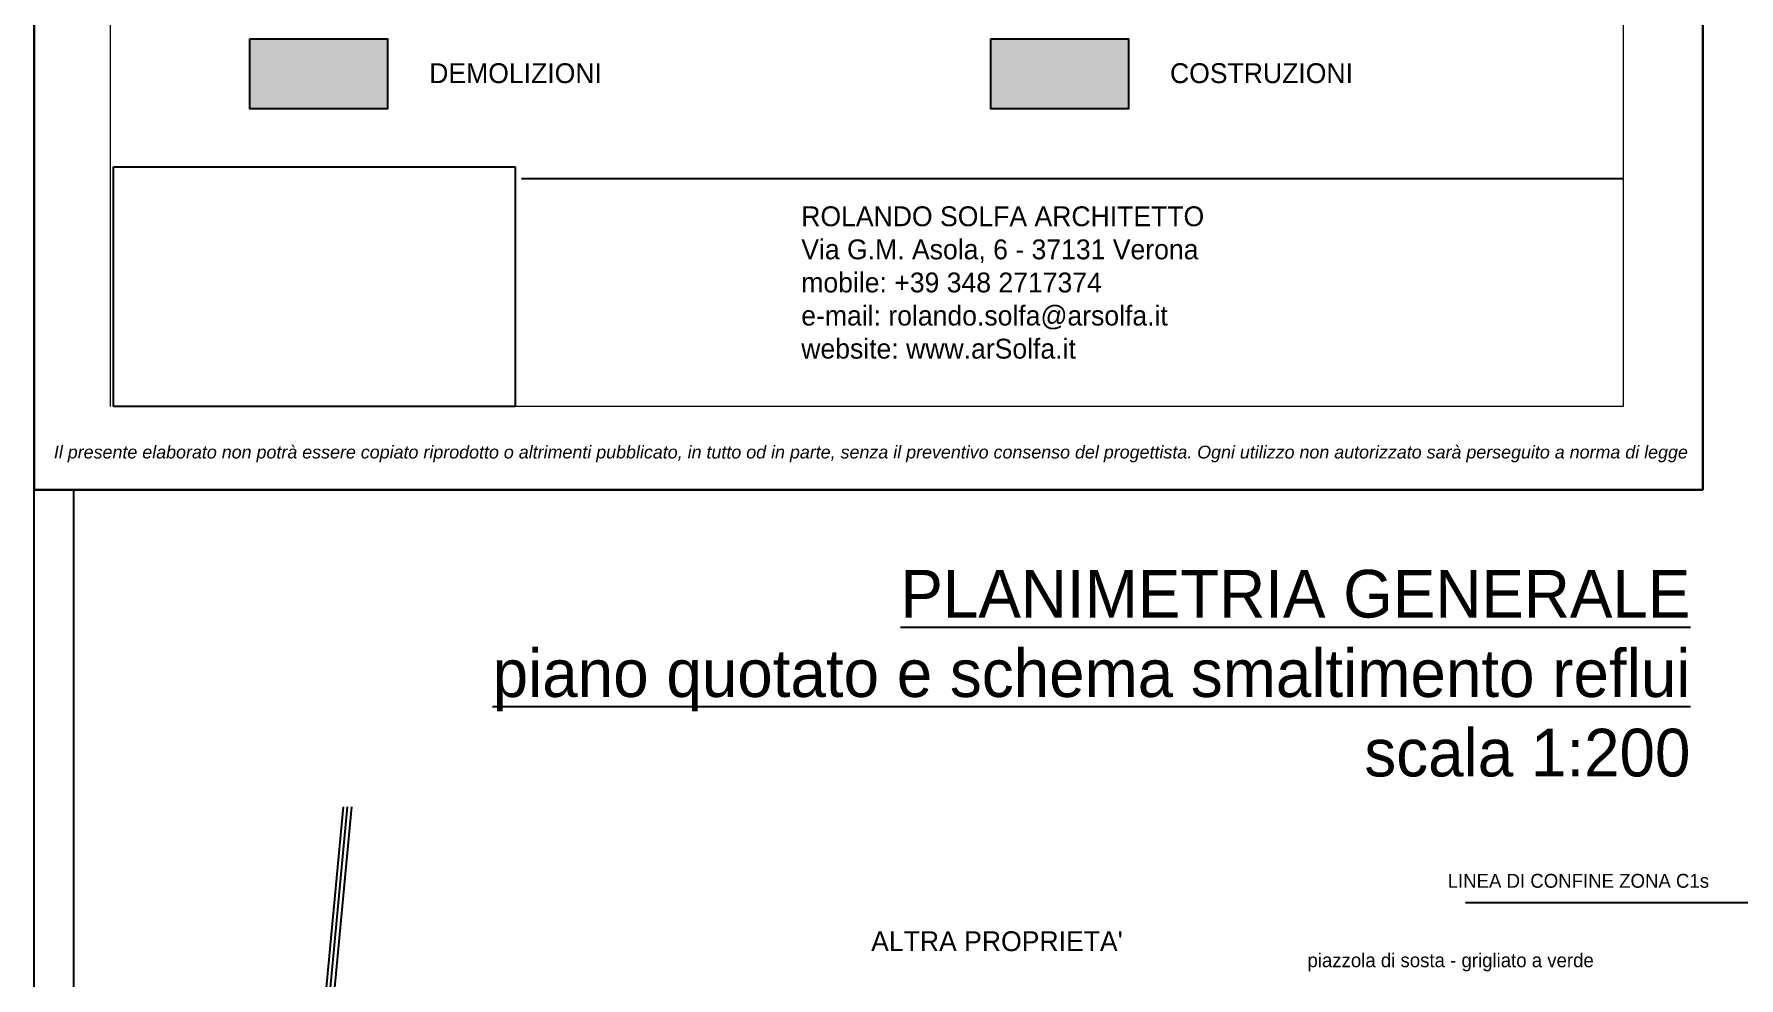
# Model space of a CAD drawing. Header units: millimetres. Extents: x 2622 to 2811, y 687 to 801.
# Drawn here: x 2622.46 to 2643.91, y 765.32 to 777.2 of the extents above; entities that cross this region are included whole.
import ezdxf

# ---------------------------------------------------------------- set-up
doc = ezdxf.new("R2010")
doc.units = ezdxf.units.MM
doc.layers.add('cartiglio', color=7, linetype='Continuous', lineweight=18)
for name, color, linetype in [('Muri', 3, 'Continuous'), ('Retino', 8, 'Continuous'), ('ROSSO20', 10, 'Continuous'), ('Scritte', 2, 'Continuous'), ('Sottile', 5, 'Continuous'), ('TESTI', 2, 'Continuous')]:
    doc.layers.add(name, color=color, linetype=linetype)
doc.styles.get("Standard").update_dxf_attribs({"font": 'arial.ttf'})
doc.styles.add('stile1', font='l_10646.ttf', dxfattribs={"height": 1})
doc.styles.add('STYLE2', font='l_10646.ttf')
picture_1 = doc.add_image_def('image1.png', size_in_pixel=(382, 228))

msp = doc.modelspace()

# ---------------------------------------------------------------- hatches: boundary and pattern name
at = {"layer": 'ROSSO20', "true_color": 0xf8991e}
h = msp.add_hatch(color=30, dxfattribs=at)
h.dxf.hatch_style = 1
h.paths.add_polyline_path([(2626.9052, 777.142), (2625.1733, 777.142), (2625.1733, 776.2601), (2626.9052, 776.2601)])
at = {"layer": 'ROSSO20'}
h = msp.add_hatch(color=256, dxfattribs=at)
h.dxf.hatch_style = 1
h.paths.add_polyline_path([(2636.2281, 777.142), (2634.4961, 777.142), (2634.4961, 776.2601), (2636.2281, 776.2601)])

# ---------------------------------------------------------------- linework, layer by layer
for p, q in [((2622.4563, 741.7106), (2622.4563, 771.4606)), ((2626.345, 767.4697), (2625.9846, 763.6444)), ((2626.4505, 767.4697), (2626.1012, 763.7624))]:
    msp.add_line(p, q)
at = {"layer": 'cartiglio'}
for p, q in [((2623.4122, 800.2106), (2623.4122, 772.5106)), ((2642.4563, 800.2106), (2642.4563, 772.5106)), ((2642.4563, 772.5106), (2623.4563, 772.5106))]:
    msp.add_line(p, q, dxfattribs=at)
at = {"layer": 'Muri'}
for p, q in [((2622.4563, 801.2106), (2622.4563, 771.4606)), ((2643.4563, 801.2106), (2643.4563, 771.4606)), ((2643.4563, 771.4606), (2622.4563, 771.4606)), ((2622.9563, 742.2106), (2622.9563, 771.4606))]:
    msp.add_line(p, q, dxfattribs=at)
at = {"layer": 'Muri', "lineweight": -2}
for p, q in [((2622.4563, 771.4606), (2622.4563, 801.2106)), ((2643.4563, 771.4606), (2643.4563, 801.2106)), ((2622.4563, 771.4606), (2643.4563, 771.4606))]:
    msp.add_line(p, q, dxfattribs=at)
at = {"layer": 'Retino'}
for points in [[(2625.1733, 777.142), (2626.9052, 777.142), (2626.9052, 776.2601), (2625.1733, 776.2601)], [(2634.4961, 777.142), (2636.2281, 777.142), (2636.2281, 776.2601), (2634.4961, 776.2601)]]:
    msp.add_lwpolyline(points, close=True, dxfattribs=at)
at = {"layer": 'Scritte'}
msp.add_line((2628.591, 775.3838), (2642.4563, 775.3838), dxfattribs=at)
at = {"layer": 'Sottile'}
for p, q in [((2626.3977, 767.4697), (2626.0429, 763.7034)), ((2644.293, 766.2645), (2640.4694, 766.2645))]:
    msp.add_line(p, q, dxfattribs=at)

# ---------------------------------------------------------------- texts
at = {"layer": 'Scritte', "attachment_point": 1}
for s, insert, char_height, width in [('{\\fTw Cen MT|b0|i0|c0|p34;DEMOLIZIONI}', (2627.4292, 776.833), 0.25, 5.812617), ('{\\fTw Cen MT|b0|i0|c0|p34;COSTRUZIONI}', (2636.7521, 776.833), 0.25, 5.812617), ('{\\fTw Cen MT|b0|i0|c0|p34;ROLANDO SOLFA ARCHITETTO \\PVia G.M. Asola, 6 - 37131 Verona\\Pmobile: +39 348 2717374\\Pe-mail: rolando.solfa@arsolfa.it\\Pwebsite: www.arSolfa.it}', (2632.1116, 775.0315), 0.25, 10.344643), ('{\\fComic Sans MS|b0|i0|c0|p66;LINEA DI CONFINE ZONA C1s}', (2640.2466, 766.6274), 0.175, 15.7), ('{\\fComic Sans MS|b0|i0|c0|p66;piazzola di sosta - grigliato a verde}', (2638.4823, 765.6272), 0.175, 15.7)]:
    msp.add_mtext(s, dxfattribs=dict(at, insert=insert, char_height=char_height, width=width))
at = {"layer": 'Scritte', "insert": (2632.9911, 765.9044), "char_height": 0.25, "width": 15.7, "attachment_point": 1, "style": 'stile1'}
msp.add_mtext("{\\fComic Sans MS|b0|i0|c0|p66;ALTRA PROPRIETA'}", dxfattribs=at)
at = {"layer": 'TESTI', "color": 251, "insert": (2632.9876, 771.9134), "char_height": 0.175, "width": 27.941139, "attachment_point": 5, "style": 'STYLE2'}
msp.add_mtext('{\\fArial|b0|i1|c0|p34;\\H0.92x;Il presente elaborato non potrà essere copiato riprodotto o altrimenti pubblicato, in tutto od in parte, senza il preventivo consenso del progettista. Ogni utilizzo non autorizzato sarà perseguito a norma di legge }', dxfattribs=at)
at = {"layer": 'TESTI', "insert": (2643.3019, 770.4544), "char_height": 0.6, "width": 22.307763, "attachment_point": 3, "style": 'STYLE2'}
msp.add_mtext('{\\fComic Sans MS|b0|i0|c0|p66;\\LPLANIMETRIA GENERALE \\P piano quotato e schema smaltimento reflui\\P\\lscala 1:200}', dxfattribs=at)

# ---------------------------------------------------------------- pictures from other files: only their frames are drawn
at = {"layer": 'Scritte'}
image = msp.add_image(picture_1, insert=(2623.4563, 772.5106), size_in_units=(5.0542, 3.0167), dxfattribs=at)
image.dxf.flags = 7

doc.saveas('drawing.dxf')
